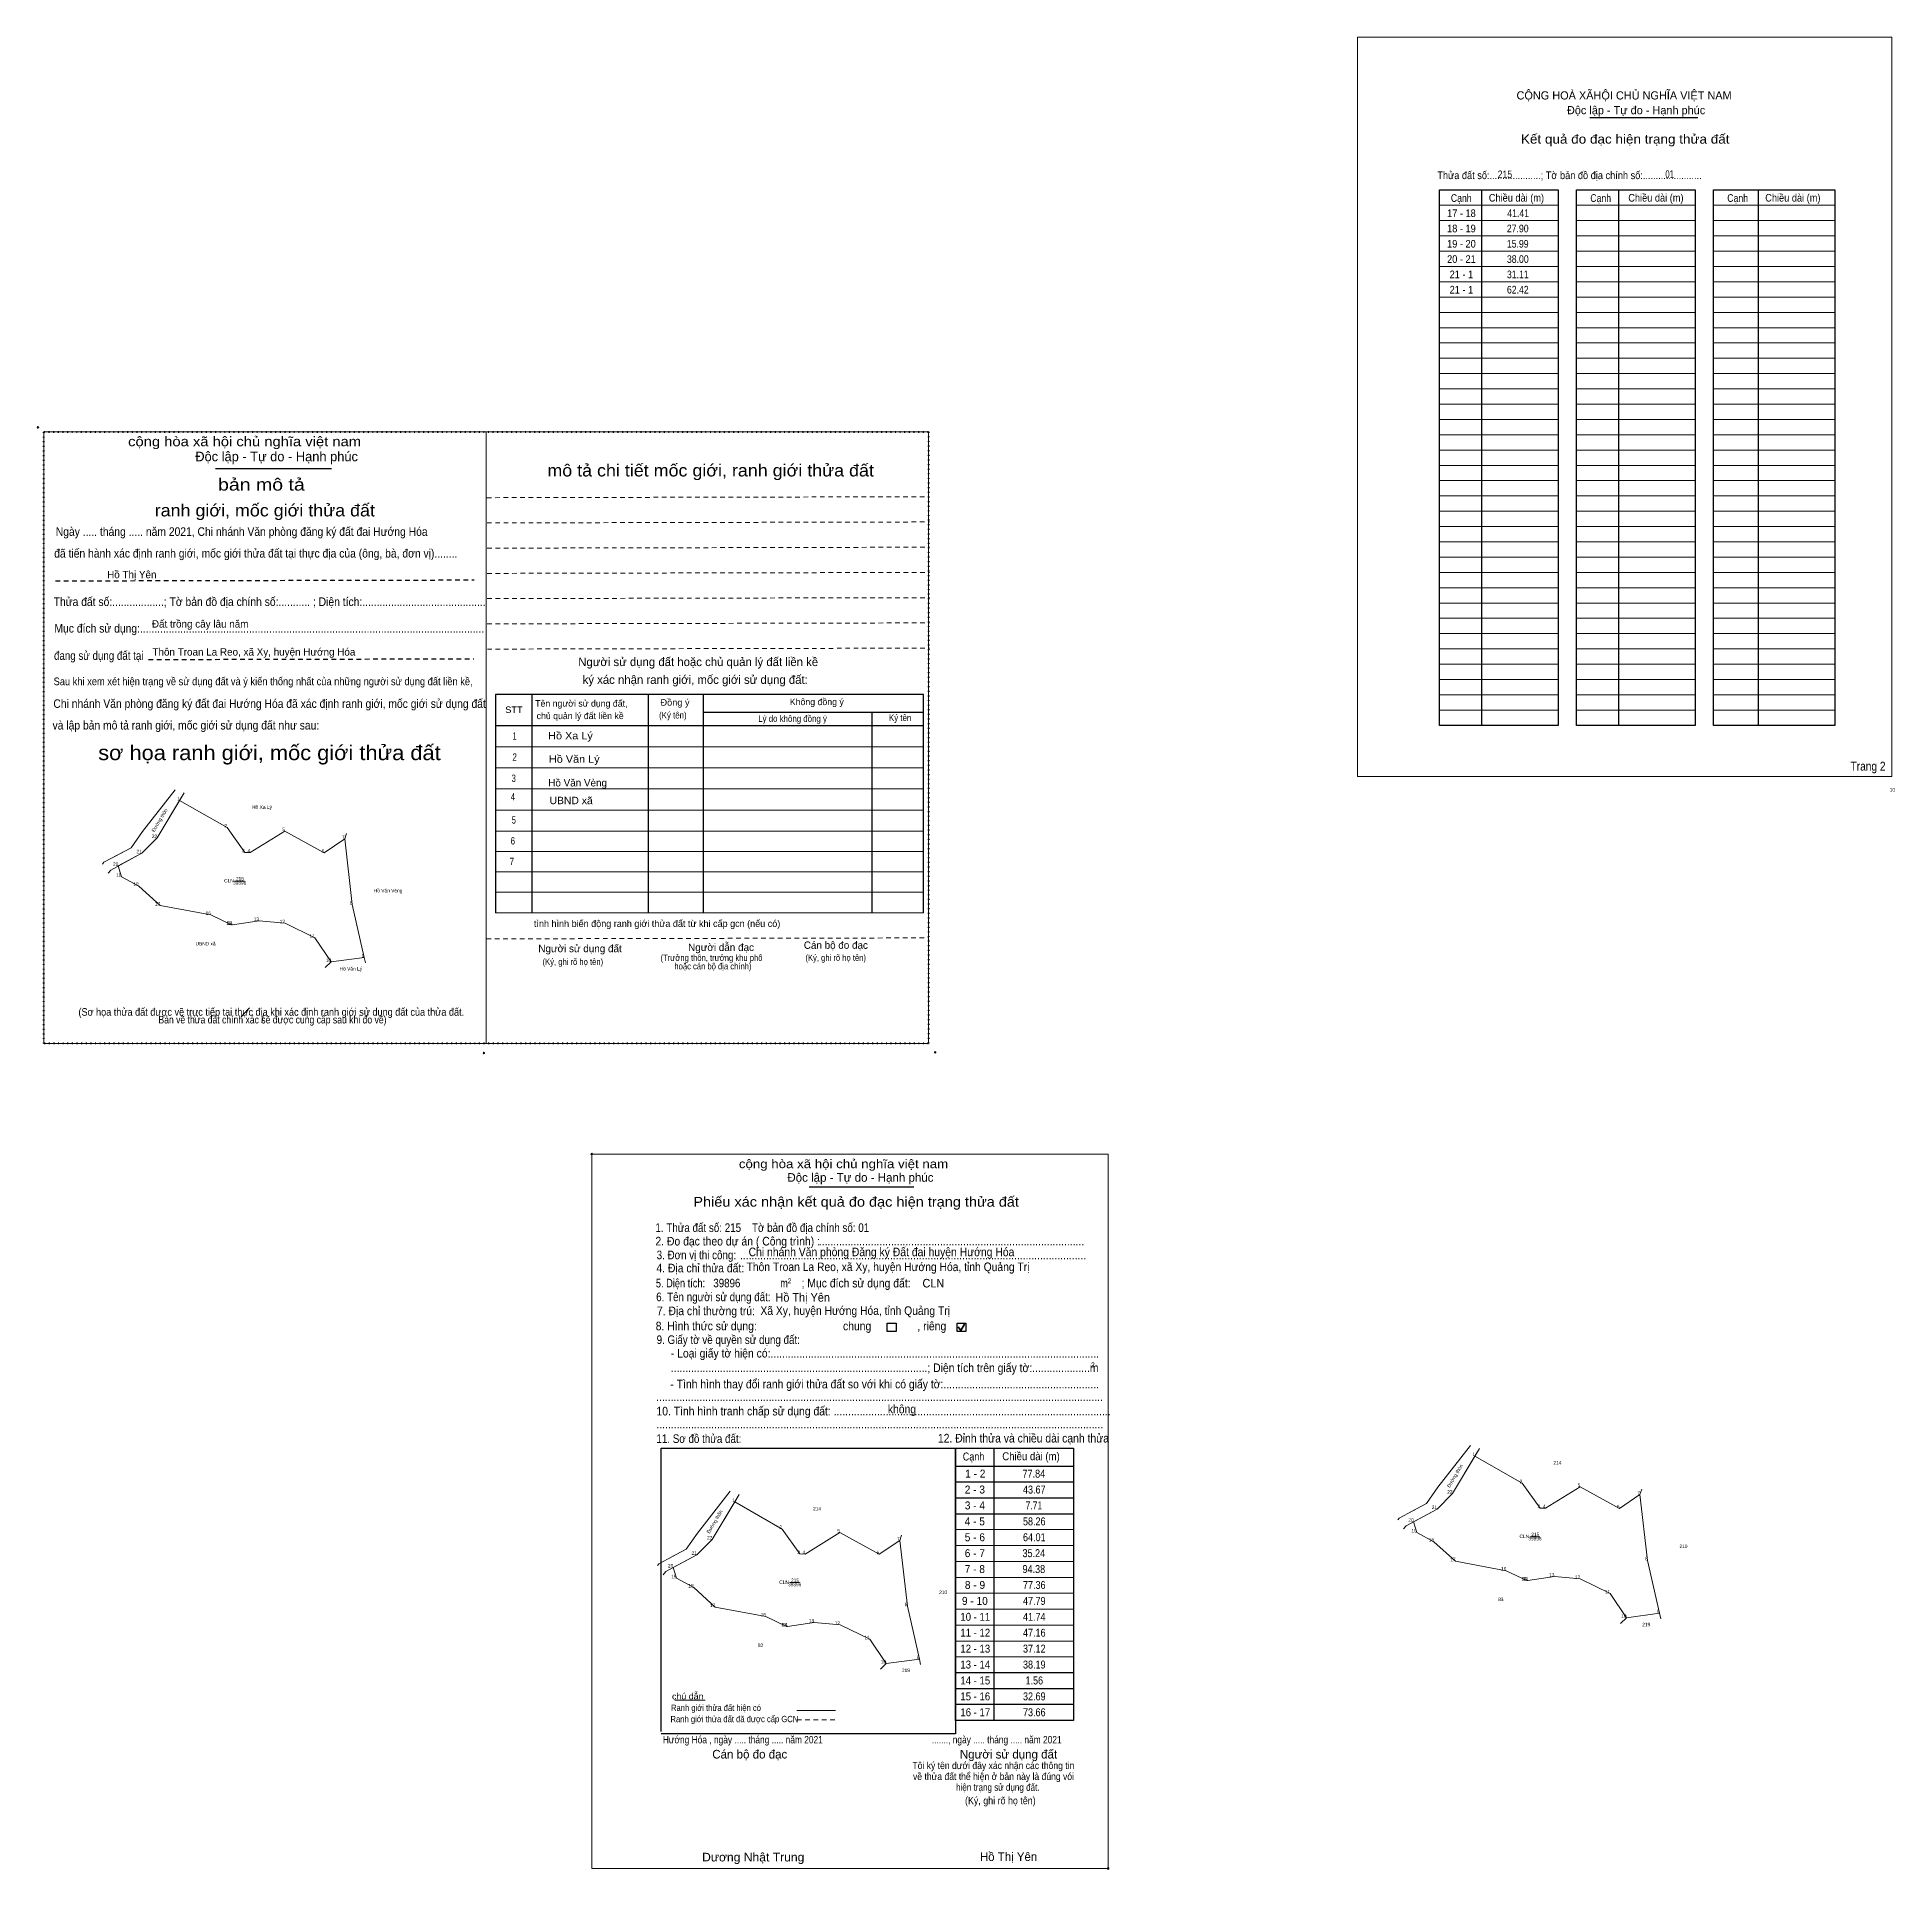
# Model space of a CAD drawing. Header units: metres. Extents: x 552190 to 554841, y 1816883 to 1819497.
import ezdxf
from ezdxf.enums import TextEntityAlignment as Align

# ---------------------------------------------------------------- set-up
doc = ezdxf.new("R2010")
doc.units = ezdxf.units.M
doc.header["$LTSCALE"] = 4.4
doc.header["$PDMODE"] = 32
doc.header["$PDSIZE"] = 2.2
doc.linetypes.add('DOTTED', pattern=[1.5, 0.3, -1.2])
doc.linetypes.add('SHORT_DASHED', pattern=[2.7, 1.5, -1.2])
for name, color, linetype, lineweight in [('1', 7, 'SHORT_DASHED', 13), ('10', 7, 'Continuous', 13), ('17', 7, 'Continuous', 13), ('2', 7, 'Continuous', 13), ('30', 7, 'Continuous', 13), ('4', 7, 'Continuous', 13), ('6', 7, 'Continuous', 13), ('63', 7, 'Continuous', 13)]:
    doc.layers.add(name, color=color, linetype=linetype, lineweight=lineweight)
doc.layers.add('16', color=7, linetype='Continuous')

msp = doc.modelspace()

# ---------------------------------------------------------------- linework, layer by layer
at = {"layer": '1'}
for p, q in [((552831.77, 1818840.22), (553462.91, 1818841.6)), ((552831.83, 1818804.22), (553462.97, 1818805.6)), ((552831.95, 1818768.22), (553463.09, 1818769.6)), ((552832.01, 1818732.22), (553463.15, 1818733.6)), ((552832.07, 1818696.22), (553463.21, 1818697.6)), ((552832.19, 1818660.22), (553463.33, 1818661.6)), ((552832.25, 1818624.22), (553463.39, 1818625.6)), ((552830.99, 1818210.82), (553462.13, 1818212.2))]:
    msp.add_line(p, q, dxfattribs=at)
at = {"layer": '1', "lineweight": 25}
for p, q in [((552216.05, 1818721.6), (552813.35, 1818722.92)), ((552348.71, 1818609.4), (552812.87, 1818610.42))]:
    msp.add_line(p, q, dxfattribs=at)
at = {"layer": '1', "linetype": 'DOTTED', "lineweight": 53}
msp.add_lwpolyline([(552199.61, 1818934.3), (553461.83, 1818934.3), (553461.83, 1818061.36), (552199.61, 1818061.36)], close=True, dxfattribs=at)
at = {"layer": '1', "linetype": 'Continuous'}
for points in [[(552393.21, 1818408.36), (552460.79, 1818369.74), (552486.19, 1818334.22), (552493.9, 1818333.99), (552543.46, 1818364.61), (552599.5, 1818333.67), (552628.68, 1818353.43), (552639.61, 1818259.68), (552656.69, 1818184.23), (552609.33, 1818177.87), (552585.96, 1818212.45), (552543.54, 1818233.06), (552506.58, 1818236.47), (552468.81, 1818230.83), (552467.25, 1818230.73), (552437.81, 1818244.94), (552365.39, 1818258.39), (552334.74, 1818286.23), (552310.15, 1818299.42), (552305.67, 1818314.77), (552339.08, 1818332.87), (552361.15, 1818354.8)], [(554241.5, 1817472.86), (554309.08, 1817434.24), (554334.48, 1817398.72), (554342.19, 1817398.49), (554391.75, 1817429.11), (554447.79, 1817398.17), (554476.97, 1817417.93), (554487.9, 1817324.18), (554504.98, 1817248.73), (554457.62, 1817242.37), (554434.25, 1817276.95), (554391.83, 1817297.56), (554354.87, 1817300.97), (554317.1, 1817295.33), (554315.54, 1817295.23), (554286.1, 1817309.44), (554213.68, 1817322.89), (554183.03, 1817350.73), (554158.44, 1817363.92), (554153.96, 1817379.27), (554187.37, 1817397.37), (554209.44, 1817419.3)], [(553185.19, 1817407.49), (553252.77, 1817368.87), (553278.17, 1817333.35), (553285.88, 1817333.12), (553335.44, 1817363.74), (553391.48, 1817332.8), (553420.66, 1817352.56), (553431.59, 1817258.81), (553448.67, 1817183.36), (553401.31, 1817177), (553377.94, 1817211.58), (553335.52, 1817232.19), (553298.56, 1817235.6), (553260.79, 1817229.96), (553259.23, 1817229.86), (553229.79, 1817244.07), (553157.37, 1817257.52), (553126.72, 1817285.36), (553102.13, 1817298.55), (553097.65, 1817313.9), (553131.06, 1817332), (553153.13, 1817353.93)]]:
    msp.add_lwpolyline(points, close=True, dxfattribs=at)
at = {"layer": '10'}
for points in [[(552300.73, 1818328.42), (552324.11, 1818340.91), (552340.17, 1818363.86), (552386.85, 1818423.65)], [(552305.67, 1818314.77), (552339.08, 1818332.87), (552361.15, 1818354.8), (552393.21, 1818408.36), (552399.6, 1818419.04)], [(552628.68, 1818353.43), (552599.5, 1818333.67), (552543.46, 1818364.61), (552493.9, 1818333.99), (552486.19, 1818334.22), (552460.79, 1818369.74), (552393.21, 1818408.36)], [(552658.45, 1818176.45), (552656.69, 1818184.23), (552639.61, 1818259.68), (552628.68, 1818353.43), (552631.4, 1818361)], [(552305.67, 1818314.77), (552310.15, 1818299.42), (552334.74, 1818286.23), (552365.39, 1818258.39), (552437.81, 1818244.94), (552467.25, 1818230.73)], [(552468.81, 1818230.83), (552506.58, 1818236.47), (552543.54, 1818233.06), (552585.96, 1818212.45), (552609.33, 1818177.87)], [(552601.04, 1818169.73), (552609.33, 1818177.87), (552656.69, 1818184.23)], [(554149.02, 1817392.92), (554172.4, 1817405.41), (554188.46, 1817428.36), (554235.14, 1817488.15)], [(554153.96, 1817379.27), (554187.37, 1817397.37), (554209.44, 1817419.3), (554241.5, 1817472.86), (554247.89, 1817483.54)], [(554476.97, 1817417.93), (554447.79, 1817398.17), (554391.75, 1817429.11), (554342.19, 1817398.49), (554334.48, 1817398.72), (554309.08, 1817434.24), (554241.5, 1817472.86)], [(553092.71, 1817327.55), (553116.09, 1817340.04), (553132.15, 1817362.99), (553178.83, 1817422.78)], [(554506.74, 1817240.95), (554504.98, 1817248.73), (554487.9, 1817324.18), (554476.97, 1817417.93), (554479.69, 1817425.5)], [(553097.65, 1817313.9), (553131.06, 1817332), (553153.13, 1817353.93), (553185.19, 1817407.49), (553191.58, 1817418.17)], [(553420.66, 1817352.56), (553391.48, 1817332.8), (553335.44, 1817363.74), (553285.88, 1817333.12), (553278.17, 1817333.35), (553252.77, 1817368.87), (553185.19, 1817407.49)], [(554153.96, 1817379.27), (554158.44, 1817363.92), (554183.03, 1817350.73), (554213.68, 1817322.89), (554286.1, 1817309.44), (554315.54, 1817295.23)], [(553450.43, 1817175.58), (553448.67, 1817183.36), (553431.59, 1817258.81), (553420.66, 1817352.56), (553423.38, 1817360.13)], [(553097.65, 1817313.9), (553102.13, 1817298.55), (553126.72, 1817285.36), (553157.37, 1817257.52), (553229.79, 1817244.07), (553259.23, 1817229.86)], [(554317.1, 1817295.33), (554354.87, 1817300.97), (554391.83, 1817297.56), (554434.25, 1817276.95), (554457.62, 1817242.37)], [(553260.79, 1817229.96), (553298.56, 1817235.6), (553335.52, 1817232.19), (553377.94, 1817211.58), (553401.31, 1817177)], [(554449.33, 1817234.23), (554457.62, 1817242.37), (554504.98, 1817248.73)], [(553393.02, 1817168.86), (553401.31, 1817177), (553448.67, 1817183.36)]]:
    msp.add_lwpolyline(points, dxfattribs=at)
at = {"layer": '17'}
msp.add_line((553099.79, 1817124.55), (553143.24, 1817124.55), dxfattribs=at)
at = {"layer": '2', "lineweight": 25}
for p, q in [((552444.17, 1818881.91), (552610.09, 1818881.91)), ((552895.63, 1818559.57), (552895.63, 1818248.12)), ((553061.69, 1818559.57), (553061.69, 1818248.12)), ((553140.26, 1818559.57), (553140.26, 1818248.12)), ((553140.26, 1818534.43), (553454.44, 1818534.43)), ((553380.69, 1818534.43), (553380.69, 1818248.12)), ((552843.99, 1818515.02), (553454.44, 1818515.02)), ((553291.57, 1817857.11), (553440.6, 1817857.11)), ((553080.25, 1817484.04), (553500.45, 1817484.04)), ((553080.25, 1817080.17), (553080.25, 1817484.04)), ((553500.45, 1817076.86), (553080.25, 1817076.86))]:
    msp.add_line(p, q, dxfattribs=at)
at = {"layer": '2'}
for p, q in [((552843.99, 1818484.92), (553454.44, 1818484.92)), ((552843.99, 1818454.82), (553454.44, 1818454.82)), ((552843.99, 1818424.72), (553454.44, 1818424.72)), ((552843.99, 1818394.62), (553454.44, 1818394.62)), ((552843.99, 1818364.52), (553454.44, 1818364.52)), ((552843.99, 1818335.42), (553454.44, 1818335.42)), ((552843.99, 1818306.32), (553454.44, 1818306.32)), ((552843.99, 1818277.22), (553454.44, 1818277.22)), ((552843.99, 1818248.12), (553454.44, 1818248.12))]:
    msp.add_line(p, q, dxfattribs=at)
at = {"layer": '2', "lineweight": 35}
for p, q in [((553503.88, 1817657.35), (553508.07, 1817651.9)), ((553508.07, 1817651.9), (553513.18, 1817661.03))]:
    msp.add_line(p, q, dxfattribs=at)
at = {"layer": '2'}
for points in [[(552199.62, 1818061.37), (552199.6, 1818061.37), (552199.6, 1818934.29), (552830.72, 1818934.29), (552830.72, 1818934.27)], [(552830.72, 1818934.27), (552830.72, 1818061.37), (552199.62, 1818061.37)], [(552830.73, 1818934.28), (553461.85, 1818934.28), (553461.85, 1818061.35)], [(553461.84, 1818061.35), (552830.73, 1818061.35), (552830.73, 1818934.27)], [(552830.74, 1818934.28), (553461.86, 1818934.28), (553461.86, 1818061.35), (553461.84, 1818061.35)], [(553461.84, 1818061.35), (552830.74, 1818061.35), (552830.74, 1818934.27)]]:
    msp.add_lwpolyline(points, dxfattribs=at)
at = {"layer": '2', "lineweight": 25}
msp.add_lwpolyline([(553454.44, 1818248.12), (553454.44, 1818559.57), (552843.99, 1818559.57), (552843.99, 1818248.12)], dxfattribs=at)
at = {"layer": '2'}
msp.add_lwpolyline([(552981.16, 1817903.86), (553718.14, 1817903.86), (553718.14, 1816884.54), (552981.16, 1816884.54)], close=True, dxfattribs=at)
at = {"layer": '2', "lineweight": 25}
for points in [[(553402.84, 1817662.6), (553415.5, 1817662.6), (553415.5, 1817650.8), (553402.84, 1817650.8)], [(553502.42, 1817662.6), (553515.08, 1817662.6), (553515.08, 1817650.8), (553502.42, 1817650.8)]]:
    msp.add_lwpolyline(points, close=True, dxfattribs=at)
at = {"layer": '2'}
for p in [(552190.99, 1818940.58), (552827.33, 1818047.89), (553471.23, 1818048.96), (552981.16, 1817903.86), (553718.13, 1816884.54)]:
    msp.add_point(p, dxfattribs=at)
at = {"layer": '30', "lineweight": 25}
for p, q in [((554405.19, 1819382.45), (554559.42, 1819382.45)), ((554250.97, 1819279.2), (554250.97, 1818515.35)), ((554446.35, 1819279.2), (554446.35, 1818515.35)), ((554645.37, 1819279.2), (554645.37, 1818515.35)), ((553500.45, 1817095.58), (553500.45, 1817484.06)), ((553500.45, 1817484.06), (553668.79, 1817484.06)), ((553554.92, 1817484.06), (553554.92, 1817095.58)), ((553668.79, 1817484.06), (553668.79, 1817095.58)), ((553500.45, 1817458.73), (553668.79, 1817458.73)), ((553500.45, 1817436.04), (553668.79, 1817436.04)), ((553500.45, 1817413.34), (553668.79, 1817413.34)), ((553500.45, 1817390.65), (553668.79, 1817390.65)), ((553668.79, 1817163.68), (553500.45, 1817163.68)), ((553668.79, 1817140.96), (553500.45, 1817140.96)), ((553668.79, 1817118.27), (553500.45, 1817118.27)), ((553668.79, 1817095.58), (553500.45, 1817095.58))]:
    msp.add_line(p, q, dxfattribs=at)
at = {"layer": '30'}
for p, q in [((554190.95, 1819257.37), (554360.45, 1819257.37)), ((554386.33, 1819257.37), (554555.84, 1819257.37)), ((554581.72, 1819257.37), (554754.86, 1819257.37)), ((554190.95, 1819235.55), (554360.45, 1819235.55)), ((554386.33, 1819235.55), (554555.84, 1819235.55)), ((554581.72, 1819235.55), (554754.86, 1819235.55)), ((554190.95, 1819213.73), (554360.45, 1819213.73)), ((554386.33, 1819213.73), (554555.84, 1819213.73)), ((554581.72, 1819213.73), (554754.86, 1819213.73)), ((554190.95, 1819191.9), (554360.45, 1819191.9)), ((554190.95, 1819170.08), (554360.45, 1819170.08)), ((554386.33, 1819191.9), (554555.84, 1819191.9)), ((554386.33, 1819170.08), (554555.84, 1819170.08)), ((554581.72, 1819191.9), (554754.86, 1819191.9)), ((554581.72, 1819170.08), (554754.86, 1819170.08)), ((554190.95, 1819148.25), (554360.45, 1819148.25)), ((554386.33, 1819148.25), (554555.84, 1819148.25)), ((554581.72, 1819148.25), (554754.86, 1819148.25)), ((554190.95, 1819126.43), (554360.45, 1819126.43)), ((554386.33, 1819126.43), (554555.84, 1819126.43)), ((554581.72, 1819126.43), (554754.86, 1819126.43)), ((554190.95, 1819104.6), (554360.45, 1819104.6)), ((554386.33, 1819104.6), (554555.84, 1819104.6)), ((554581.72, 1819104.6), (554754.86, 1819104.6)), ((554190.95, 1819082.78), (554360.45, 1819082.78)), ((554386.33, 1819082.78), (554555.84, 1819082.78)), ((554581.72, 1819082.78), (554754.86, 1819082.78)), ((554190.95, 1819060.96), (554360.45, 1819060.96)), ((554190.95, 1819039.13), (554360.45, 1819039.13)), ((554386.33, 1819060.96), (554555.84, 1819060.96)), ((554386.33, 1819039.13), (554555.84, 1819039.13)), ((554581.72, 1819060.96), (554754.86, 1819060.96)), ((554581.72, 1819039.13), (554754.86, 1819039.13)), ((554190.95, 1819017.31), (554360.45, 1819017.31)), ((554386.33, 1819017.31), (554555.84, 1819017.31)), ((554581.72, 1819017.31), (554754.86, 1819017.31)), ((554190.95, 1818995.48), (554360.45, 1818995.48)), ((554386.33, 1818995.48), (554555.84, 1818995.48)), ((554581.72, 1818995.48), (554754.86, 1818995.48)), ((554190.95, 1818973.66), (554360.45, 1818973.66)), ((554386.33, 1818973.66), (554555.84, 1818973.66)), ((554581.72, 1818973.66), (554754.86, 1818973.66)), ((554190.95, 1818951.83), (554360.45, 1818951.83)), ((554190.95, 1818930.01), (554360.45, 1818930.01)), ((554386.33, 1818951.83), (554555.84, 1818951.83)), ((554386.33, 1818930.01), (554555.84, 1818930.01)), ((554581.72, 1818951.83), (554754.86, 1818951.83)), ((554581.72, 1818930.01), (554754.86, 1818930.01)), ((554190.95, 1818908.18), (554360.45, 1818908.18)), ((554386.33, 1818908.18), (554555.84, 1818908.18)), ((554581.72, 1818908.18), (554754.86, 1818908.18)), ((554190.95, 1818886.36), (554360.45, 1818886.36)), ((554386.33, 1818886.36), (554555.84, 1818886.36)), ((554581.72, 1818886.36), (554754.86, 1818886.36)), ((554190.95, 1818864.54), (554360.45, 1818864.54)), ((554386.33, 1818864.54), (554555.84, 1818864.54)), ((554581.72, 1818864.54), (554754.86, 1818864.54)), ((554190.95, 1818842.71), (554360.45, 1818842.71)), ((554386.33, 1818842.71), (554555.84, 1818842.71)), ((554581.72, 1818842.71), (554754.86, 1818842.71)), ((554190.95, 1818820.89), (554360.45, 1818820.89)), ((554190.95, 1818799.06), (554360.45, 1818799.06)), ((554386.33, 1818820.89), (554555.84, 1818820.89)), ((554386.33, 1818799.06), (554555.84, 1818799.06)), ((554581.72, 1818820.89), (554754.86, 1818820.89)), ((554581.72, 1818799.06), (554754.86, 1818799.06)), ((554190.95, 1818777.24), (554360.45, 1818777.24)), ((554386.33, 1818777.24), (554555.84, 1818777.24)), ((554581.72, 1818777.24), (554754.86, 1818777.24)), ((554190.95, 1818755.41), (554360.45, 1818755.41)), ((554386.33, 1818755.41), (554555.84, 1818755.41)), ((554581.72, 1818755.41), (554754.86, 1818755.41)), ((554190.95, 1818733.59), (554360.45, 1818733.59)), ((554386.33, 1818733.59), (554555.84, 1818733.59)), ((554581.72, 1818733.59), (554754.86, 1818733.59)), ((554190.95, 1818711.77), (554360.45, 1818711.77)), ((554386.33, 1818711.77), (554555.84, 1818711.77)), ((554581.72, 1818711.77), (554754.86, 1818711.77)), ((554190.95, 1818689.94), (554360.45, 1818689.94)), ((554190.95, 1818668.12), (554360.45, 1818668.12)), ((554386.33, 1818689.94), (554555.84, 1818689.94)), ((554386.33, 1818668.12), (554555.84, 1818668.12)), ((554581.72, 1818689.94), (554754.86, 1818689.94)), ((554581.72, 1818668.12), (554754.86, 1818668.12)), ((554190.95, 1818646.29), (554360.45, 1818646.29)), ((554386.33, 1818646.29), (554555.84, 1818646.29)), ((554581.72, 1818646.29), (554754.86, 1818646.29)), ((554190.95, 1818624.47), (554360.45, 1818624.47)), ((554386.33, 1818624.47), (554555.84, 1818624.47)), ((554581.72, 1818624.47), (554754.86, 1818624.47)), ((554190.95, 1818602.64), (554360.45, 1818602.64)), ((554386.33, 1818602.64), (554555.84, 1818602.64)), ((554581.72, 1818602.64), (554754.86, 1818602.64)), ((554190.95, 1818580.82), (554360.45, 1818580.82)), ((554190.95, 1818559), (554360.45, 1818559)), ((554386.33, 1818580.82), (554555.84, 1818580.82)), ((554386.33, 1818559), (554555.84, 1818559)), ((554581.72, 1818580.82), (554754.86, 1818580.82)), ((554581.72, 1818559), (554754.86, 1818559)), ((554190.95, 1818537.17), (554360.45, 1818537.17)), ((554386.33, 1818537.17), (554555.84, 1818537.17)), ((554581.72, 1818537.17), (554754.86, 1818537.17)), ((553500.45, 1817367.95), (553668.79, 1817367.95)), ((553500.45, 1817345.26), (553668.79, 1817345.26)), ((553500.45, 1817322.56), (553668.79, 1817322.56)), ((553500.45, 1817299.86), (553668.79, 1817299.86)), ((553500.45, 1817277.16), (553668.79, 1817277.16)), ((553500.45, 1817254.47), (553668.79, 1817254.47)), ((553500.45, 1817231.77), (553668.79, 1817231.77)), ((553500.45, 1817209.07), (553668.79, 1817209.07)), ((553500.45, 1817186.37), (553668.79, 1817186.37)), ((553500.45, 1817163.66), (553668.79, 1817163.66)), ((553500.45, 1817140.97), (553668.79, 1817140.97)), ((553500.45, 1817118.28), (553668.79, 1817118.28))]:
    msp.add_line(p, q, dxfattribs=at)
at = {"layer": '30', "lineweight": 25}
for points in [[(554190.95, 1819279.2), (554360.45, 1819279.2), (554360.45, 1818515.35), (554190.95, 1818515.35)], [(554386.33, 1819279.2), (554555.84, 1819279.2), (554555.84, 1818515.35), (554386.33, 1818515.35)], [(554581.72, 1819279.2), (554754.86, 1819279.2), (554754.86, 1818515.35), (554581.72, 1818515.35)]]:
    msp.add_lwpolyline(points, close=True, dxfattribs=at)
at = {"layer": '4'}
msp.add_lwpolyline([(554073.87, 1819497.25), (554836.52, 1819497.25), (554836.52, 1818442.41), (554073.87, 1818442.41)], close=True, dxfattribs=at)
at = {"layer": '6'}
msp.add_line((553274.02, 1817109.91), (553328.93, 1817109.91), dxfattribs=at)
at = {"layer": '6', "linetype": 'SHORT_DASHED'}
msp.add_line((553274.02, 1817096.52), (553328.93, 1817096.52), dxfattribs=at)
at = {"layer": '63'}
for p, q in [((552471.68, 1818293.3), (552485.83, 1818293.3)), ((552481.15, 1818099.8), (552492.7, 1818112.56)), ((552512.17, 1818102), (552510.65, 1818091.6)), ((554319.97, 1817357.8), (554334.12, 1817357.8)), ((553263.66, 1817292.43), (553277.81, 1817292.43))]:
    msp.add_line(p, q, dxfattribs=at)
at = {"layer": '63', "lineweight": 25}
msp.add_line((553500.45, 1817484.05), (553500.45, 1817076.87), dxfattribs=at)
at = {"layer": '63'}
for points in [[(552282.96, 1818317.52), (552285.04, 1818320.03), (552324.11, 1818340.91), (552340.17, 1818363.86), (552386.85, 1818423.65)], [(552399.6, 1818419.04), (552361.15, 1818354.8), (552339.08, 1818332.87), (552295.01, 1818309), (552291.36, 1818304.39)], [(554131.25, 1817382.02), (554133.33, 1817384.53), (554172.4, 1817405.41), (554188.46, 1817428.36), (554235.14, 1817488.15)], [(554247.89, 1817483.54), (554209.44, 1817419.3), (554187.37, 1817397.37), (554143.3, 1817373.5), (554139.65, 1817368.89)], [(553074.94, 1817316.65), (553077.02, 1817319.16), (553116.09, 1817340.04), (553132.15, 1817362.99), (553178.83, 1817422.78)], [(553191.58, 1817418.17), (553153.13, 1817353.93), (553131.06, 1817332), (553086.99, 1817308.13), (553083.34, 1817303.52)]]:
    msp.add_lwpolyline(points, dxfattribs=at)

# ---------------------------------------------------------------- texts
at = {"layer": '1'}
for s, height, width, p in [('CLN', 5, 0.95, (552463.645, 1818291.39)), ('215', 5, 0.85, (552479.23, 1818294.1)), ('39896', 5, 0.85, (552478.805, 1818288.12)), ('(Sơ họa thửa đất được vẽ trực tiếp tại thực địa khi xác định ranh giới sử dụng đất của thửa đất.', 10.8, 0.9, (552523.97, 1818101.14)), (' Bản vẽ thửa đất chính xác sẽ được cung cấp sau khi đo vẽ)', 10.8, 0.85, (552523.94, 1818090.16)), ('CLN', 5, 0.95, (554311.935, 1817355.89)), ('39896', 5, 0.85, (554327.095, 1817352.62)), ('215', 5, 0.85, (554327.52, 1817358.6)), ('CLN', 5, 0.95, (553255.625, 1817290.52)), ('39896', 5, 0.85, (553270.785, 1817287.25)), ('215', 5, 0.85, (553271.21, 1817293.23))]:
    msp.add_text(s, height=height, dxfattribs=dict(at, width=width)).set_placement(p, align=Align.CENTER)
at = {"layer": '10'}
for s, width, p in [('215', 0.85, (554273.92, 1819296.09)), ('01', 0.75, (554513.16, 1819296.31))]:
    msp.add_text(s, height=10.91, dxfattribs=dict(at, width=width)).set_placement(p)
for s, height, width, p in [('17 - 18', 10.91, 0.9, (554222.165, 1819240.65)), ('41.41', 10.91, 0.85, (554303.1, 1819240.65)), ('18 - 19', 10.91, 0.9, (554222.175, 1819218.83)), ('27.90', 10.91, 0.85, (554302.52, 1819218.83)), ('19 - 20', 10.91, 0.9, (554222.165, 1819197.01)), ('15.99', 10.91, 0.85, (554302.52, 1819197.01)), ('20 - 21', 10.91, 0.9, (554222.17, 1819175.19)), ('38.00', 10.91, 0.85, (554302.62, 1819175.19)), ('21 - 1', 10.91, 0.9, (554222.17, 1819153.35)), ('21 - 1', 10.91, 0.9, (554222.17, 1819131.53)), ('31.11', 10.91, 0.85, (554302.62, 1819153.35)), ('62.42', 10.91, 0.85, (554302.62, 1819131.53)), ('1 - 2', 11.35, 0.95, (553528.5, 1817442.22)), ('77.84', 11.34, 0.85, (553612.045, 1817442.22)), ('2 - 3', 11.35, 0.95, (553527.91, 1817419.52)), ('43.67', 11.34, 0.85, (553612.67, 1817419.52)), ('3 - 4', 11.35, 0.95, (553527.99, 1817396.82)), ('7.71', 11.34, 0.8, (553612.09, 1817396.82)), ('4 - 5', 11.35, 0.95, (553527.785, 1817374.12)), ('58.26', 11.34, 0.85, (553612.66, 1817374.12)), ('5 - 6', 11.35, 0.95, (553527.905, 1817351.43)), ('6 - 7', 11.35, 0.95, (553527.865, 1817328.73)), ('35.24', 11.34, 0.85, (553612.035, 1817328.73)), ('64.01', 11.34, 0.85, (553612.695, 1817351.43)), ('7 - 8', 11.35, 0.95, (553527.83, 1817306.03)), ('94.38', 11.34, 0.85, (553612.05, 1817306.03)), ('8 - 9', 11.35, 0.95, (553528.085, 1817283.33)), ('77.36', 11.34, 0.85, (553612.66, 1817283.33)), ('9 - 10', 11.35, 0.95, (553527.91, 1817260.63)), ('47.79', 11.34, 0.85, (553612.675, 1817260.63)), ('10 - 11', 11.34, 0.9, (553528.505, 1817237.94)), ('41.74', 11.34, 0.85, (553612.695, 1817237.94)), ('11 - 12', 11.34, 0.9, (553528.505, 1817215.24)), ('47.16', 11.34, 0.85, (553612.69, 1817215.24)), ('12 - 13', 11.34, 0.9, (553528.5, 1817192.54)), ('13 - 14', 11.34, 0.9, (553528.505, 1817169.84)), ('37.12', 11.34, 0.85, (553612.705, 1817192.54)), ('38.19', 11.34, 0.85, (553612.705, 1817169.84)), ('14 - 15', 11.34, 0.9, (553528.51, 1817147.13)), ('1.56', 11.34, 0.85, (553612.705, 1817147.13)), ('15 - 16', 11.34, 0.9, (553528.5, 1817124.43)), ('32.69', 11.34, 0.85, (553612.695, 1817124.43)), ('16 - 17', 11.34, 0.9, (553528.51, 1817101.74)), ('73.66', 11.34, 0.85, (553612.69, 1817101.74))]:
    msp.add_text(s, height=height, dxfattribs=dict(at, width=width)).set_placement(p, align=Align.CENTER)
at = {"layer": '16'}
for s, height, width, p in [('Ngày ..... tháng ..... năm 2021, Chi nhánh Văn phòng đăng ký đất đai Hướng Hóa', 12.24, 0.9, (552216.47, 1818785.74)), (' đã tiến hành xác định ranh giới, mốc giới thửa đất tại thực địa của (ông, bà, đơn vị)........', 12.24, 0.9, (552210.11, 1818754.78)), ('Thửa đất số:..................; Tờ bản đồ địa chính số:........... ; Diện tích:...........................................', 12.24, 0.9, (552213.41, 1818685.72)), ('Mục đích sử dụng:........................................................................................................................', 12.24, 0.9, (552214.55, 1818647.74)), ('đang sử dụng đất tại', 12.24, 0.85, (552213.95, 1818608.86)), ('Sau khi xem xét hiện trạng về sử dụng đất và ý kiến thống nhất của những người sử dụng đất liền kề,', 11.02, 0.9, (552213.35, 1818572.68)), ('Chi nhánh Văn phòng đăng ký đất đai Hướng Hóa đã xác định ranh giới, mốc giới sử dụng đất', 12.24, 0.9, (552213.05, 1818540.34)), (' và lập bản mô tả ranh giới, mốc giới sử dụng đất như sau:', 12.24, 0.9, (552207.77, 1818509.5))]:
    msp.add_text(s, height=height, dxfattribs=dict(at, width=width)).set_placement(p)
at = {"layer": '2'}
for s, height, width, p in [('cộng hòa xã hội chủ nghĩa việt nam', 13.69, 1.15, (552319.67, 1818913.6)), ('STT', 9.331, 1.05, (552857.87, 1818533.02)), ('(Ký tên)', 9.331, 0.9, (553077.29, 1818525.22)), ('Đồng ý', 9.331, 1.05, (553079.33, 1818543.52)), ('Hồ Xa Lý', 10.53, 1.1, (552919.06, 1818495.43)), ('Lý do không đồng ý', 9.331, 0.9, (553218.77, 1818520.42)), ('Ký tên', 9.331, 0.9, (553405.37, 1818521.68)), ('Hồ Văn Lý', 10.53, 1.1, (552920.13, 1818462.09)), ('UBND xã', 10.53, 1.05, (552921.03, 1818402.98)), ('(Ký, ghi rõ họ tên)', 9.03, 0.9, (553286.15, 1818179.44)), ('(Ký, ghi rõ họ tên)', 9.03, 0.9, (552911.09, 1818173.68)), ('cộng hòa xã hội chủ nghĩa việt nam', 12.3, 1.15, (553191.16, 1817883.67)), ('1. Thửa đất số: 215    Tờ bản đồ địa chính số: 01', 12.32, 0.85, (553072.1, 1817792.65)), ('2. Đo đạc theo dự án ( Công trình) : ', 12.31, 0.9, (553072.1, 1817773.35)), ('3. Đơn vị thi công:', 12.31, 0.85, (553073.85, 1817753.72)), ('Chi nhánh Văn phòng Đăng ký Đất đai huyện Hướng Hóa', 12.3, 0.9, (553205.04, 1817758.04)), ('............................................................................................', 12.31, 0.9, (553305.22, 1817773.77)), ('4. Địa chỉ thửa đất:', 12.31, 0.9, (553073.51, 1817735)), ('........................................................................................................................', 12.31, 0.9, (553192.74, 1817753.72)), ('Thôn Troan La Reo, xã Xy, huyện Hướng Hóa, tỉnh Quảng Trị', 12.22, 0.9, (553202.13, 1817736.82)), ('5. Diện tích:', 12.31, 0.8, (553072.75, 1817713.53)), ('39896', 12.22, 0.85, (553154.71, 1817713.71)), ('m', 12.3, 0.8, (553250.15, 1817713.53)), ('2', 7.028, 0.8, (553260.63, 1817719.43)), ('; Mục đích sử dụng đất:', 12.3, 0.9, (553280.6, 1817713.53)), ('CLN', 12.22, 0.95, (553453.16, 1817713.45)), ('6. Tên người sử dụng đất:', 12.31, 0.85, (553073.17, 1817693.9)), ('7. Địa chỉ thường trú:', 12.31, 0.9, (553074.26, 1817673.93)), ('Xã Xy, huyện Hướng Hóa, tỉnh Quảng Trị', 12.22, 0.9, (553221.94, 1817674.35)), ('Hồ Thị Yên', 12.22, 0.95, (553243.42, 1817693.22)), ('8. Hình thức sử dụng:', 12.31, 0.9, (553072.52, 1817652.38)), ('chung                , riêng', 12.3, 0.9, (553339.75, 1817652.38)), ('9. Giấy tờ về quyền sử dụng đất:', 12.31, 0.85, (553073.85, 1817632.82)), ('     - Loại giấy tờ hiện có:..................................................................................................................', 12.3, 0.9, (553073.51, 1817613.53)), ('     .........................................................................................; Diện tích trên giấy tờ:....................m', 12.3, 0.9, (553073.51, 1817592.73)), ('2', 7.028, 0.8, (553693.69, 1817599.62)), ('     - Tình hình thay đổi ranh giới thửa đất so với khi có giấy tờ:......................................................', 12.3, 0.9, (553072.86, 1817569.51)), ('...........................................................................................................................................................', 12.3, 0.9, (553073.17, 1817551.7)), ('10. Tình hình tranh chấp sử dụng đất: ................................................................................................', 12.31, 0.9, (553073.51, 1817530.9)), ('không', 12.3, 0.9, (553403.73, 1817533.89)), ('11. Sơ đồ thửa đất:', 12.31, 0.85, (553073.51, 1817491.64)), ('...........................................................................................................................................................', 12.3, 0.9, (553073.51, 1817512.68)), ('12. Đỉnh thửa và chiều dài cạnh thửa', 12.32, 0.9, (553475.16, 1817492.29)), ('Hướng Hóa , ngày ..... tháng ..... năm 2021', 10.51, 0.85, (553082.66, 1817063.09)), ('......., ngày ..... tháng ..... năm 2021', 10.51, 0.85, (553466.47, 1817063.09)), ('(Ký, ghi rõ họ tên)', 10.54, 0.9, (553513.82, 1816976.22)), ('Dương Nhật Trung', 12.31, 1.05, (553138.74, 1816894.61))]:
    msp.add_text(s, height=height, dxfattribs=dict(at, width=width)).set_placement(p)
for s, height, p in [('Độc lập - Tự do - Hạnh phúc', 13.69, (552415.55, 1818892.18)), ('Hồ Thị Yên', 10.53, (552289.71, 1818725.34)), ('Đất trồng cây lâu năm', 10.53, (552353.63, 1818654.94)), ('Thôn Troan La Reo, xã Xy, huyện Hướng Hóa', 10.53, (552354.43, 1818614.96)), ('Người sử dụng đất hoặc chủ quản lý đất liền kề ', 12.12, (552961.97, 1818599.98)), ('ký xác nhận ranh giới, mốc giới sử dụng đất:', 12.12, (552968.27, 1818574.6)), ('Tên người sử dụng đất,', 9.331, (552900.47, 1818542.08)), ('chủ quản lý đất liền kề', 9.331, (552902.63, 1818524.32)), ('Không đồng ý', 9.331, (553263.89, 1818544.3)), ('Hồ Văn Vèng', 10.53, (552919.23, 1818428.25)), ('tình hình biến động ranh giới thửa đất từ khi cấp gcn (nếu có)', 9.631, (552898.79, 1818227.8)), ('Người sử dụng đất', 10.54, (552905.03, 1818191.8)), ('Người dẫn đạc', 10.56, (553118.69, 1818193.48)), ('Cán bộ đo đạc', 10.51, (553283.87, 1818196.6)), ('Độc lập - Tự do - Hạnh phúc', 12.3, (553260.37, 1817864.3)), ('Cán bộ đo đạc', 12.3, (553153.22, 1817041.45)), ('Người sử dụng đất', 12.3, (553506.49, 1817041.45)), ('Hồ Thị Yên', 12.22, (553535.14, 1816895.33))]:
    msp.add_text(s, height=height, dxfattribs=at).set_placement(p)
for s, height, width, p in [('mô tả chi tiết mốc giới, ranh giới thửa đất', 17.34, 1.1, (553150.875, 1818870.52)), ('bản mô tả', 17.34, 1.2, (552509.86, 1818850.36)), ('ranh giới, mốc giới thửa đất', 17.34, 1.1, (552514.735, 1818813.52)), ('1', 10.54, 0.7, (552871.1, 1818494.92)), ('sơ họa ranh giới, mốc giới thửa đất', 21.16, 1.1, (552521.335, 1818465.82)), ('2', 10.54, 0.8, (552871.175, 1818464.86)), ('3', 10.54, 0.75, (552869.96, 1818434.62)), ('4', 10.54, 0.8, (552868.805, 1818408.34)), ('5', 10.54, 0.75, (552870.04, 1818375.28)), ('6', 10.54, 0.8, (552868.655, 1818345.46)), ('7', 10.56, 0.8, (552867.24, 1818316)), ('(Trưởng thôn, trưởng khu phố', 9.03, 0.9, (553152.115, 1818179.32)), ('hoặc cán bộ địa chính)', 9.03, 0.9, (553154.17, 1818167.26)), ('Phiếu xác nhận kết quả đo đạc hiện trạng thửa đất', 14.06, 1.1, (553358.495, 1817828.68)), ('Tôi ký tên dưới đây xác nhận các thông tin', 10.16, 0.9, (553554.35, 1817026.37)), ('về thửa đất thể hiện ở bản này là đúng vói', 10.16, 0.9, (553554.475, 1817010.83)), ('hiện trạng sử dụng đất.', 10.14, 0.85, (553560.655, 1816995.36))]:
    msp.add_text(s, height=height, dxfattribs=dict(at, width=width)).set_placement(p, align=Align.CENTER)
msp.add_text('.', height=3.515, dxfattribs=at).set_placement((553718.047, 1816882.62), align=Align.CENTER)
at = {"layer": '30'}
for s, p in [('CỘNG HOÀ XÃHỘI CHỦ NGHĨA VIỆT NAM', (554300.78, 1819408.33)), ('Độc lập - Tự đo - Hạnh phúc', (554372.76, 1819387.27))]:
    msp.add_text(s, height=11.64, dxfattribs=at).set_placement(p)
at = {"layer": '30', "width": 1.1}
msp.add_text('Kết quả đo đạc hiện trạng thửa đất', height=13.09, dxfattribs=at).set_placement((554455.9, 1819345.33), align=Align.CENTER)
at = {"layer": '30'}
for s, height, width, p in [('Thửa đất số:....................; Tờ bản đồ địa chính số:.......................', 10.91, 0.9, (554187.8, 1819294.73)), ('Chiều dài (m)', 10.91, 0.9, (554261.28, 1819262.65)), ('Chiều dài (m)', 10.91, 0.9, (554460.28, 1819262.65)), ('Chiều dài (m)', 10.91, 0.9, (554655.68, 1819262.65)), ('Cạnh', 10.91, 0.85, (554207.08, 1819262.29)), ('Cạnh', 10.91, 0.85, (554406.08, 1819262.29)), ('Cạnh', 10.91, 0.85, (554601.48, 1819262.29)), ('Trang 2', 12.73, 0.85, (554777.46, 1818450.85)), ('Cạnh', 11.35, 0.85, (553510.65, 1817466.63)), ('Chiều dài (m)', 11.35, 0.9, (553567.01, 1817467.02))]:
    msp.add_text(s, height=height, dxfattribs=dict(at, width=width)).set_placement(p)
at = {"layer": '6'}
for s, height, width, p in [('chú dẫn', 9.006, 1.05, (553095.74, 1817125.72)), ('Ranh giới thửa đất đã được cấp GCN', 9.03, 0.9, (553093.66, 1817093.27)), ('Ranh giới thửa đất hiện có ', 9.006, 0.9, (553094.39, 1817109.26))]:
    msp.add_text(s, height=height, dxfattribs=dict(at, width=width)).set_placement(p)
at = {"layer": '63'}
for s, width, p in [(' 10', 0.85, (554840.84, 1818420.96)), (' 1', 0.75, (552393.21, 1818408.36)), (' 2', 0.85, (552460.79, 1818369.74)), (' 22', 0.85, (552361.15, 1818354.8)), (' 5', 0.8, (552543.46, 1818364.61)), (' 7', 0.8, (552628.68, 1818353.43)), (' 21', 0.8, (552339.08, 1818332.87)), (' 3', 0.8, (552486.19, 1818334.22)), (' 4', 0.85, (552493.9, 1818333.99)), (' 6', 0.85, (552599.5, 1818333.67)), (' 20', 0.85, (552305.67, 1818314.77)), (' 19', 0.85, (552310.15, 1818299.42)), (' 18', 0.85, (552334.74, 1818286.23)), (' 17', 0.85, (552365.39, 1818258.39)), (' 16', 0.85, (552437.81, 1818244.94)), (' 13', 0.85, (552506.58, 1818236.47)), (' 8', 0.8, (552639.61, 1818259.68)), (' 15', 0.85, (552467.25, 1818230.73)), (' 14', 0.85, (552468.81, 1818230.83)), (' 12', 0.85, (552543.54, 1818233.06)), (' 11', 0.8, (552585.96, 1818212.45)), (' 9', 0.85, (552656.69, 1818184.23)), (' 10', 0.85, (552609.33, 1818177.87)), (' 1', 0.75, (554241.5, 1817472.86)), (' 22', 0.85, (554209.44, 1817419.3)), (' 2', 0.85, (554309.08, 1817434.24)), (' 5', 0.8, (554391.75, 1817429.11)), (' 7', 0.8, (554476.97, 1817417.93)), (' 1', 0.75, (553185.19, 1817407.49)), (' 21', 0.8, (554187.37, 1817397.37)), (' 3', 0.8, (554334.48, 1817398.72)), (' 4', 0.85, (554342.19, 1817398.49)), (' 6', 0.85, (554447.79, 1817398.17)), (' 2', 0.85, (553252.77, 1817368.87)), (' 5', 0.8, (553335.44, 1817363.74)), (' 20', 0.85, (554153.96, 1817379.27)), (' 19', 0.85, (554158.44, 1817363.92)), (' 22', 0.85, (553153.13, 1817353.93)), (' 7', 0.8, (553420.66, 1817352.56)), (' 18', 0.85, (554183.03, 1817350.73)), (' 20', 0.85, (553097.65, 1817313.9)), (' 21', 0.8, (553131.06, 1817332)), (' 3', 0.8, (553278.17, 1817333.35)), (' 4', 0.85, (553285.88, 1817333.12)), (' 6', 0.85, (553391.48, 1817332.8)), (' 17', 0.85, (554213.68, 1817322.89)), (' 16', 0.85, (554286.1, 1817309.44)), (' 8', 0.8, (554487.9, 1817324.18)), (' 19', 0.85, (553102.13, 1817298.55)), (' 18', 0.85, (553126.72, 1817285.36)), (' 15', 0.85, (554315.54, 1817295.23)), (' 14', 0.85, (554317.1, 1817295.33)), (' 13', 0.85, (554354.87, 1817300.97)), (' 12', 0.85, (554391.83, 1817297.56)), (' 17', 0.85, (553157.37, 1817257.52)), (' 8', 0.8, (553431.59, 1817258.81)), (' 11', 0.8, (554434.25, 1817276.95)), (' 16', 0.85, (553229.79, 1817244.07)), (' 15', 0.85, (553259.23, 1817229.86)), (' 14', 0.85, (553260.79, 1817229.96)), (' 13', 0.85, (553298.56, 1817235.6)), (' 12', 0.85, (553335.52, 1817232.19)), (' 10', 0.85, (554457.62, 1817242.37)), (' 9', 0.85, (554504.98, 1817248.73)), (' 11', 0.8, (553377.94, 1817211.58)), (' 10', 0.85, (553401.31, 1817177)), (' 9', 0.85, (553448.67, 1817183.36))]:
    msp.add_text(s, height=5, dxfattribs=dict(at, width=width)).set_placement(p, align=Align.RIGHT)
for s, width, p in [('Hồ Xa Lý', 0.95, (552510.805, 1818396.31)), ('Hồ Văn Vèng', 0.9, (552690.69, 1818277.12)), ('UBND xã', 0.9, (552430.13, 1818201.5)), ('Hồ Văn Lý', 0.95, (552637.555, 1818165.62)), ('214', 0.85, (554359.085, 1817460.81)), ('214', 0.85, (553302.775, 1817395.44)), ('210', 0.85, (554538.975, 1817341.62)), ('210', 0.85, (553482.665, 1817276.25)), ('83', 0.8, (554278.425, 1817266)), ('219', 0.85, (554485.835, 1817230.12)), ('83', 0.8, (553222.115, 1817200.63)), ('219', 0.85, (553429.525, 1817164.75))]:
    msp.add_text(s, height=5, dxfattribs=dict(at, width=width)).set_placement(p, align=Align.CENTER)
for p in [(552366.713, 1818378.776), (554215.006, 1817443.281), (553158.693, 1817377.906)]:
    msp.add_text('Đường thôn', height=5, rotation=59.096, dxfattribs=at).set_placement(p, align=Align.CENTER)

doc.saveas('drawing.dxf')
